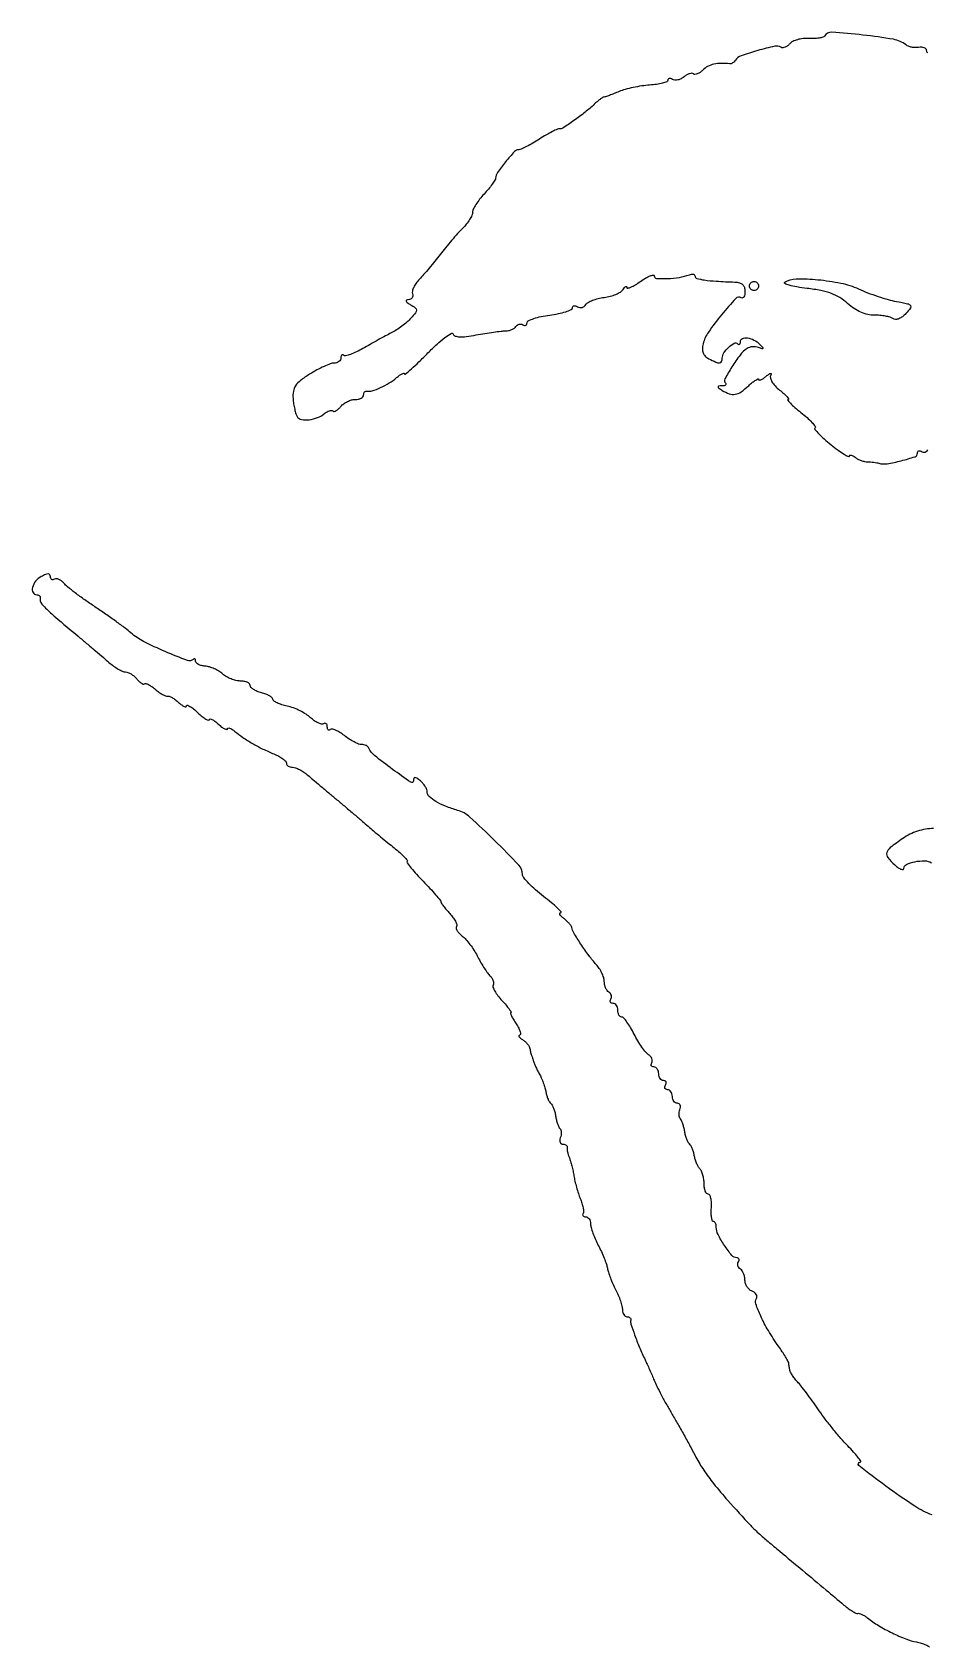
# Model space of a CAD drawing. Extents: x 0 to 372, y 1 to 366.
# Drawn here: x 0 to 197.2, y 10.3 to 365.9 of the extents above; entities that cross this region are included whole.
import ezdxf

# ---------------------------------------------------------------- set-up
doc = ezdxf.new("R2010")
doc.units = 0

msp = doc.modelspace()

# ---------------------------------------------------------------- linework, layer by layer
for points in [[(197.273452, 361.336063, -0.183483), (197.073118, 361.52816, -0.111321), (197, 361.852499, 0.190856), (196.862439, 362.199751, 0.110987), (196.485938, 362.45478, 0.081168), (195.919784, 362.576828, 0.052729), (195.25, 362.539941, -0.047811), (194.504253, 362.491529, -0.039352), (193.711188, 362.578626, -0.040903), (192.990095, 362.778045, -0.079094), (192.468939, 363.069167, 0.124898), (189.676861, 364.311936, 0.015217), (182.984757, 365.25388, 0.010736), (176.116292, 365.859409, 0.27775), (174.524851, 365.04021, -0.186835), (174.168182, 364.770298, -0.031169), (173.313383, 364.582661, -0.030497), (172.228855, 364.481738, -0.022813), (171.028449, 364.498308, 0.041284), (169.780186, 364.469466, 0.041021), (168.550869, 364.236078, 0.044187), (167.514471, 363.848421, 0.108378), (166.876232, 363.350868, -0.055673), (166.390072, 362.882426, -0.068229), (165.842923, 362.569612, -0.08146), (165.321099, 362.452618, -0.154094), (164.907263, 362.557315, 0.19574), (163.552483, 362.785664, 0.014245), (159.80769, 361.837041, 0.015616), (156.143698, 360.672177, 0.157894), (154.888197, 359.713275, -0.048987), (154.60684, 359.381425, -0.050316), (154.26864, 359.113972, -0.055425), (153.926972, 358.945615, -0.120613), (153.638197, 358.91459, 0.036877), (151.780562, 359.024913, 0.052926), (150.144954, 358.827436, 0.06071), (148.770792, 358.330216, 0.079403), (147.690476, 357.547619, -0.039073), (147.090802, 357.034999, -0.058199), (146.489986, 356.696621, -0.076525), (145.977655, 356.569127, -0.222712), (145.643214, 356.69012, 0.200275), (145.307287, 356.828234, 0.072911), (144.788222, 356.749356, 0.057773), (144.178358, 356.482991, 0.041403), (143.567971, 356.056411, -0.056402), (142.92418, 355.634584, -0.060118), (142.215848, 355.378219, -0.067469), (141.552476, 355.316725, -0.128519), (141.043805, 355.472927, 0.056449), (140.643627, 355.661713, 0.121483), (140.306187, 355.690885, 0.189773), (140.086069, 355.561728, 0.167354), (139.998535, 355.309017, -0.304665), (139.775496, 354.97825, -0.03039), (138.823499, 354.657157, -0.030083), (137.532327, 354.389514, -0.01895), (136.00047, 354.225985, 0.019931), (134.268976, 354.037707, 0.014672), (132.36949, 353.696943, 0.014876), (130.589516, 353.267758, 0.031776), (129.251935, 352.809779, -0.004378), (128.156293, 352.366239, -0.005622), (127.140524, 351.978492, -0.00438), (126.28433, 351.671136, -0.047609), (125.928571, 351.583794, 0.107383), (125.617898, 351.467016, 0.015955), (125.064469, 351.08399, 0.017346), (124.431514, 350.580466, 0.014157), (123.789379, 350, -0.023126), (121.792632, 348.259045, -0.014693), (119.320387, 346.412809, -0.008021), (116.896808, 344.768895, -0.190184), (116.103619, 344.604727, 0.155574), (115.713684, 344.551014, 0.008329), (114.581588, 343.986989, 0.012392), (113.242814, 343.249242, 0.008664), (111.769872, 342.354727, -0.00973), (110.277755, 341.452913, -0.012775), (108.879817, 340.691701, -0.0103), (107.69331, 340.114917, -0.108392), (107.169439, 340, 0.210263), (106.220505, 339.58249, 0.01461), (104.267922, 337.322725, 0.016851), (102.473096, 334.960212, 0.148497), (102.063788, 333.729823, -0.137452), (101.927979, 333.290017, -0.014214), (101.308706, 332.387002, -0.016835), (100.48903, 331.337838, -0.012698), (99.52176, 330.240041, 0.021879), (98.556445, 329.103048, 0.025131), (97.740767, 327.935779, 0.025401), (97.15747, 326.890218, 0.115024), (97, 326.214764, -0.111176), (96.853257, 325.56296, -0.029899), (96.339062, 324.627663, -0.028745), (95.611172, 323.607899, -0.026247), (94.75, 322.645364, 0.012512), (93.700497, 321.535238, 0.005708), (92.38307, 320.035867, 0.005648), (91.030188, 318.423734, 0.00774), (89.85194, 316.940819, -0.00578), (88.696916, 315.475377, -0.004573), (87.415374, 313.916904, -0.004625), (86.199373, 312.492379, -0.011473), (85.275798, 311.478428, 0.037858), (84.568219, 310.614178, 0.043341), (84.034373, 309.689841, 0.048266), (83.733432, 308.84088, 0.142441), (83.757191, 308.228428, -0.105322), (83.810067, 307.757791, -0.134585), (83.654716, 307.351918, -0.131496), (83.310402, 307.075647, -0.098289), (82.833333, 306.969591, 0.102326), (82.429228, 306.87636, 0.411686), (82.348871, 306.662244, 0.133871), (82.622297, 306.329742, 0.022429), (83.323031, 305.879031, -0.027283), (84.378431, 305.18563, -0.230274), (84.634885, 304.695786, -0.177646), (84.440238, 304.112286, -0.015492), (83.411319, 302.902008, -0.030895), (82.560958, 302.071709, -0.016909), (81.425847, 301.157764, -0.016796), (80.205858, 300.304228, -0.02562), (79.088287, 299.655929, 0.004715), (77.840007, 298.999928, 0.002029), (76.186884, 298.10251, 0.002007), (74.434217, 297.132655, 0.002653), (72.845784, 296.234243, -0.018099), (71.402386, 295.475717, -0.02727), (70.089983, 294.931442, -0.025724), (69.024303, 294.616719, -0.260975), (68.595784, 294.737549, 0.133924), (68.37, 294.866565, 0.259855), (68.175012, 294.815613, 0.152172), (68.041397, 294.573749, 0.050715), (68, 294.166667, -0.129384), (67.88291, 293.721751, -0.100699), (67.553538, 293.342708, -0.088861), (67.060829, 293.087813, -0.075182), (66.480128, 293, 0.088855), (65.656623, 292.85249, 0.017759), (64.27037, 292.282655, 0.018262), (62.684331, 291.492818, 0.016135), (61.091836, 290.557973, 0.022057), (59.075317, 289.156968, 0.080345), (58.00576, 288.029717, 0.109029), (57.519604, 286.818155, 0.0608), (57.451034, 285.222457, 0.01823), (57.588289, 284.033797, 0.018078), (57.81204, 282.854919, 0.018265), (58.082271, 281.840102, 0.064288), (58.360354, 281.225951, 0.213662), (59.302416, 280.586655, 0.0737), (60.985788, 280.53934, 0.065222), (62.87226, 281.019616, 0.078453), (64.444038, 281.953555, -0.042866), (64.956576, 282.309528, -0.059253), (65.471199, 282.528927, -0.074687), (65.911108, 282.588916, -0.195389), (66.199509, 282.467158, 0.254365), (66.489569, 282.381474, 0.076276), (66.935151, 282.550817, 0.05576), (67.457854, 282.929413, 0.034968), (67.979944, 283.475834, -0.062529), (68.60221, 284.059238, -0.044202), (69.424844, 284.552276, -0.044563), (70.310889, 284.888341, -0.068471), (71.122445, 285, 0.05129), (71.840854, 285.073889, 0.071223), (72.448468, 285.29375, 0.091278), (72.856918, 285.618307, 0.181272), (73, 286, -0.075745), (73.056399, 286.370162, -0.106834), (73.220313, 286.659615, -0.127225), (73.464492, 286.822959, -0.137123), (73.75, 286.841241, 0.130872), (74.884053, 286.899886, 0.029039), (76.711922, 287.608834, 0.030381), (78.640579, 288.634581, 0.040039), (80.25, 289.806987, -0.020509), (80.922246, 290.338043, -0.044703), (81.485938, 290.674587, -0.088268), (81.858121, 290.778719, -0.442838), (82, 290.649941, 0.637995), (82.177367, 290.567517, 0.006719), (83.515469, 291.727462, 0.010847), (85.179498, 293.275587, 0.005898), (87.159044, 295.244953, -0.013115), (89.164774, 297.183585, -0.024056), (90.911299, 298.637006, -0.024373), (92.273059, 299.563082, -0.480353), (92.688064, 299.41294, 0.237621), (93.131996, 298.977136, 0.06709), (94.11532, 298.802676, 0.041757), (95.624599, 298.865882, 0.014492), (97.77902, 299.200974, -0.005427), (99.713341, 299.537853, -0.005715), (101.621491, 299.826529, -0.005486), (103.2721, 300.038542, -0.025501), (104.23031, 300.101667, 0.049368), (104.93586, 300.182055, 0.046805), (105.625298, 300.399595, 0.050316), (106.199075, 300.712853, 0.104614), (106.549408, 301.079944, -0.0967), (106.84512, 301.399684, -0.097365), (107.238692, 301.583771, -0.098476), (107.668863, 301.604033, -0.101427), (108.069098, 301.457295, 0.086822), (108.424604, 301.315151, 0.165686), (108.726548, 301.351938, 0.179113), (108.927701, 301.560755, 0.103426), (109, 301.90654, -0.289761), (109.276078, 302.34293, -0.029281), (110.46875, 302.824982, -0.029506), (112.08387, 303.26601, -0.018923), (114, 303.594388, 0.01717), (115.916278, 303.915882, 0.026996), (117.53125, 304.336067, 0.025265), (118.738411, 304.789118, 0.29875), (119, 305.187848, -0.150713), (119.091391, 305.484156, -0.191599), (119.326592, 305.642947, -0.131344), (119.685899, 305.626419, -0.061682), (120.111803, 305.430902, 0.102858), (120.590566, 305.25691, 0.098765), (121.106418, 305.284436, 0.097), (121.57965, 305.509306, 0.095345), (121.936468, 305.897203, -0.127667), (122.430755, 306.370077, -0.034526), (123.419201, 306.83575, -0.032599), (124.654611, 307.226147, -0.028761), (125.983029, 307.472541, 0.032227), (127.319739, 307.730061, 0.034579), (128.580187, 308.153201, 0.036916), (129.599509, 308.666905, 0.116761), (130.143052, 309.197222, -0.026863), (130.462993, 309.646367, -0.094185), (130.73114, 309.876994, -0.316277), (130.899258, 309.861797, -0.215571), (130.984687, 309.681906, 0.470831), (131.196275, 309.513586, 0.051048), (131.876752, 309.731632, 0.034372), (132.847311, 310.237928, 0.017311), (134, 311, -0.019593), (135.151814, 311.753967, -0.040051), (136.11875, 312.233462, -0.067242), (136.776909, 312.398727, -0.447331), (137, 312.199267, 0.395767), (137.503682, 311.6626, 0.024534), (139.888605, 311.628419, 0.030987), (142.551094, 311.88664, 0.050069), (144.75, 312.468516, -0.054694), (145.228673, 312.590469, -0.09765), (145.632812, 312.568424, -0.144628), (145.897965, 312.410763, -0.188975), (146, 312.150433, 0.339214), (146.376888, 311.658826, 0.02914), (148.03054, 311.316039, 0.022117), (150.643808, 311.048809, 0.006181), (154.75, 310.862603, -0.058091), (155.754592, 310.711794, -0.117625), (156.452521, 310.331208, -0.130315), (156.859679, 309.707336, -0.079933), (157, 308.835196, -0.041215), (156.941115, 308.122047, -0.089363), (156.756821, 307.60602, -0.166579), (156.484934, 307.367848, -0.240175), (156.172156, 307.393602, 0.358365), (154.973781, 307.23127, 0.014105), (151.837899, 303.653932, 0.021586), (148.960063, 299.855406, 0.088495), (147.7634, 297.236912, 0.054874), (147.607779, 296.152193, 0.10109), (147.756802, 295.276905, 0.10823), (148.226118, 294.569491, 0.069618), (149.024456, 293.986912, 0.016554), (150.570638, 293.224145, 0.113884), (151.39588, 293.058238, 0.280993), (151.83463, 293.34335, 0.112138), (152, 294.071429, -0.144414), (152.343794, 295.236915, -0.059313), (153.40594, 296.518152, -0.065168), (154.610613, 297.396461, -0.33284), (155.380952, 297.285714, 0.109687), (155.616446, 297.135799, 0.251764), (155.818155, 297.165228, 0.176291), (155.956347, 297.374487, 0.058729), (156, 297.744849, -0.298881), (156.442858, 298.41953, -0.138951), (157.527696, 298.564607, -0.087326), (158.972679, 298.089917, -0.074512), (160.260123, 297.130632, -0.008709), (160.906433, 296.456411, -0.282813), (160.948664, 296.243287, -0.399002), (160.786105, 296.163577, -0.011827), (160, 296.43025, 0.058492), (159.348542, 296.585435, 0.047968), (158.632722, 296.600572, 0.049816), (157.962798, 296.482628, 0.085354), (157.45182, 296.239496, 0.075196), (155.919524, 294.76988, 0.024299), (154.119651, 292.181324, 0.016337), (152.567907, 289.510424, 0.331124), (152.696212, 288.637122, -0.167547), (152.814044, 288.395287, -0.254093), (152.730033, 288.182656, -0.127943), (152.417452, 288.034596, -0.044292), (151.916667, 287.984687, 0.021532), (151.189894, 287.945501, 0.410559), (151.057755, 287.786929, 0.221176), (151.197428, 287.542856, 0.010487), (152, 287, 0.057776), (153.540307, 286.240094, 0.130686), (154.826015, 286.133147, 0.109705), (156.139656, 286.681504, 0.034024), (157.811439, 288.038955, -0.015241), (158.651955, 288.775469, -0.031832), (159.35711, 289.284681, -0.051709), (159.844055, 289.525001, -0.522495), (160, 289.41651, 0.417055), (160.13923, 289.278623, 0.097343), (160.497013, 289.352552, 0.048642), (161.042047, 289.646811, 0.022317), (161.691958, 290.127555, -0.017499), (162.310328, 290.594248, -0.102817), (162.681811, 290.754208, -0.518532), (162.794984, 290.647707, -0.100122), (162.68243, 290.330075, 0.199976), (162.59341, 289.722063, 0.072488), (162.934999, 288.900626, 0.055701), (163.633437, 287.982065, 0.035738), (164.625331, 287.080075, -0.01333), (165.587566, 286.280759, -0.029549), (166.266047, 285.611022, -0.055447), (166.590317, 285.158743, -0.573239), (166.497354, 285, 0.629362), (166.414598, 284.827512, 0.025914), (167.010996, 284.158315, 0.020082), (168.000324, 283.235032, 0.009805), (169.330517, 282.134688, -0.014756), (170.676002, 280.999074, -0.024846), (171.725892, 279.960034, -0.022532), (172.445075, 279.098972, -0.375318), (172.421907, 278.755241, 0.385467), (172.40458, 278.405963, 0.018348), (173.247345, 277.450786, 0.022173), (174.439402, 276.302247, 0.013155), (175.953886, 275.036523, 0.010093), (177.506665, 273.856907, 0.019093), (178.811454, 272.980814, 0.018175), (179.801633, 272.418106, 0.563049), (180, 272.538415, -0.285394), (180.110947, 272.71696, -0.171371), (180.367188, 272.747685, -0.078754), (180.769755, 272.588158, -0.033379), (181.25, 272.258752, 0.048164), (181.838142, 271.880369, 0.032058), (182.573438, 271.559615, 0.032252), (183.334607, 271.338458, 0.053101), (184, 271.2635, -0.01632), (184.647507, 271.23842, -0.012476), (185.353125, 271.170257, -0.012655), (186.011289, 271.0731, -0.028873), (186.5, 270.958877, 0.112501), (188.298123, 270.844956, 0.023438), (191.412069, 271.501048, 0.017268), (194.448854, 272.404149, 0.322315), (195, 273.170308, -0.128135), (195.08083, 273.480539, -0.189359), (195.295825, 273.65681, -0.146516), (195.62171, 273.663817, -0.071148), (196.007063, 273.495635, 0.148943), (196.437686, 273.382065, 0.123594), (196.894529, 273.515309, 0.099723), (197.309425, 273.885502, 0.069381)], [(198.25, 39.367611, -0.063203), (194.386888, 41.267084, -0.012378), (188.017499, 45.699592, -0.009517), (182.110462, 50.206609, -0.710441), (182.387013, 51, 0.596081), (182.486344, 51.183683, 0.019403), (181.876116, 52.041831, 0.018786), (180.923703, 53.185271, 0.009678), (179.651804, 54.54666, -0.014003), (178.126245, 56.20813, -0.00809), (176.380881, 58.286219, -0.00808), (174.695561, 60.429914, -0.013417), (173.353666, 62.29666, 0.006169), (172.132769, 64.048099, 0.005528), (170.824202, 65.834721, 0.00555), (169.613857, 67.412678, 0.017229), (168.75, 68.438561, -0.015754), (168.070872, 69.240256, -0.018225), (167.477344, 70.046031, -0.017529), (167.027529, 70.75816, -0.094143), (166.875, 71.188561, 0.001062), (166.817959, 71.55369, 0.000659), (166.749544, 71.981952, 0.000661), (166.680918, 72.404372, 0.001196), (166.623448, 72.75, 0.08443), (166.46883, 73.193261, 0.008624), (165.913065, 74.160937, 0.010574), (165.201672, 75.296322, 0.008249), (164.382834, 76.5, -0.018626), (162.149046, 79.934772, -0.026799), (160.455854, 83.141656, -0.025349), (159.385364, 85.810091, -0.224774), (159.522515, 87.036431, 0.153667), (159.629008, 87.455895, 0.123099), (159.490023, 87.903156, 0.097779), (159.116055, 88.31174, 0.067165), (158.563382, 88.614052, -0.091974), (157.965685, 88.980371, -0.066739), (157.459243, 89.576485, -0.065125), (157.116875, 90.302026, -0.077865), (157, 91.047972, 0.050225), (156.924661, 91.796097, 0.047723), (156.701458, 92.527739, 0.051367), (156.373271, 93.13697, 0.105504), (155.983688, 93.510081, -0.090427), (155.639411, 93.820631, -0.095498), (155.434921, 94.22714, -0.099685), (155.401101, 94.665803, -0.108373), (155.542705, 95.069098, 0.078136), (155.692179, 95.424997, 0.155935), (155.671729, 95.726548, 0.185399), (155.487826, 95.926454, 0.11562), (155.174027, 96, -0.224398), (154.125026, 96.49575, -0.024245), (152.481771, 98.7058, -0.028205), (151.05897, 101.109399, -0.120092), (150.666667, 102.719182, 0.048046), (150.619455, 103.209362, 0.068044), (150.478478, 103.62376, 0.088223), (150.270673, 103.902989, 0.19103), (150.026024, 104, -0.331937), (149.78924, 104.176659, -0.036391), (149.634581, 104.88125, -0.033085), (149.559666, 105.849973, -0.020041), (149.593077, 107, 0.028325), (149.607432, 108.149632, 0.045725), (149.475273, 109.11875, 0.058996), (149.232622, 109.794433, 0.284354), (148.900386, 110, -0.229896), (148.555475, 110.167437, -0.073578), (148.264488, 110.675625, -0.056064), (148.065791, 111.419189, -0.037295), (148, 112.3, 0.035522), (147.932407, 113.250241, 0.033216), (147.7308, 114.203438, 0.034938), (147.435853, 115.024969, 0.088448), (147.083574, 115.55, -0.064063), (146.708128, 116.054833, -0.027686), (146.338361, 116.808438, -0.026838), (146.028619, 117.664601, -0.032061), (145.833574, 118.5, 0.027927), (145.652521, 119.305472, 0.02935), (145.385093, 120.072127, 0.030683), (145.076907, 120.701009, 0.102967), (144.775253, 121.04341, -0.110039), (144.473697, 121.395507, -0.029693), (144.165636, 122.067809, -0.028565), (143.898422, 122.892946, -0.026163), (143.71769, 123.76764, 0.021414), (143.544435, 124.648246, 0.022897), (143.299474, 125.491008, 0.023234), (143.023714, 126.191335, 0.091208), (142.761337, 126.571996, -0.127845), (142.561341, 126.912484, -0.058723), (142.479029, 127.424274, -0.052644), (142.516324, 128.015139, -0.049585), (142.67589, 128.597766, 0.070249), (142.799262, 129.133994, 0.118371), (142.730736, 129.588094, 0.152631), (142.484507, 129.887441, 0.145904), (142.106989, 130, -0.134459), (141.684847, 130.115611, -0.100435), (141.325178, 130.440625, -0.087143), (141.08314, 130.926792, -0.072144), (141, 131.5, 0.06887), (140.920655, 132.073318, 0.085131), (140.688914, 132.559375, 0.099915), (140.344827, 132.884374, 0.140337), (139.940983, 133, -0.108972), (139.586039, 133.078288, -0.182303), (139.3746, 133.29375, -0.161196), (139.343488, 133.6179, -0.082592), (139.5, 134, 0.082592), (139.656512, 134.3821, 0.161196), (139.6254, 134.70625, 0.182303), (139.413961, 134.921712, 0.108972), (139.059017, 135, -0.140337), (138.655173, 135.115626, -0.099915), (138.311086, 135.440625, -0.085131), (138.079345, 135.926682, -0.06887), (138, 136.5, 0.06887), (137.920655, 137.073318, 0.085131), (137.688914, 137.559375, 0.099915), (137.344827, 137.884374, 0.140337), (136.940983, 138, -0.100016), (136.582044, 138.072525, -0.176854), (136.363442, 138.275696, -0.168473), (136.321124, 138.580248, -0.089697), (136.462015, 138.93854, 0.134817), (136.585435, 139.358934, 0.098718), (136.498309, 139.83975, 0.085631), (136.213223, 140.307986, 0.071334), (135.771032, 140.68854, -0.080918), (135.160779, 141.234316, -0.017763), (134.313046, 142.363196, -0.018043), (133.416093, 143.754887, -0.016469), (132.592529, 145.25, 0.016661), (131.800501, 146.686562, 0.023895), (130.997885, 147.898437, 0.021342), (130.27148, 148.805168, 0.216462), (129.842529, 149, -0.173156), (129.521047, 149.114775, -0.093572), (129.247493, 149.440625, -0.073918), (129.062402, 149.926161, -0.054212), (129, 150.5, 0.06887), (128.920655, 151.073318, 0.085131), (128.688914, 151.559375, 0.099915), (128.344827, 151.884374, 0.140337), (127.940983, 152, -0.098926), (127.581552, 152.071817, -0.176081), (127.362055, 152.273452, -0.169366), (127.318355, 152.57557, -0.090666), (127.457295, 152.930902, 0.108373), (127.598899, 153.334197, 0.099685), (127.565079, 153.77286, 0.095498), (127.360589, 154.179369, 0.090427), (127.016312, 154.489919, -0.101886), (126.626854, 154.857601, -0.051941), (126.298542, 155.448299, -0.048545), (126.075363, 156.153537, -0.052416), (126, 156.870456, 0.076319), (125.875657, 157.680338, 0.034968), (125.483596, 158.677556, 0.033593), (124.914837, 159.690413, 0.039461), (124.24203, 160.561439, -0.024781), (122.642783, 162.510893, -0.013284), (120.856662, 165.061477, -0.009971), (119.27974, 167.552254, -0.092578), (118.833106, 168.739432, 0.109485), (118.678758, 169.111419, 0.027037), (118.268243, 169.634428, 0.026369), (117.721269, 170.195971, 0.023715), (117.099234, 170.718197, -0.026439), (116.544096, 171.189436, -0.075217), (116.232329, 171.58789, -0.223161), (116.213528, 171.839239, -0.301346), (116.393802, 171.968197, 0.633851), (116.483837, 172.178011, 0.021101), (115.660933, 173.032238, 0.018309), (114.363707, 174.182128, 0.009132), (112.643802, 175.545807, -0.016732), (110.865292, 177.000514, -0.022548), (109.364117, 178.439159, -0.020525), (108.250539, 179.707457, -0.171525), (108, 180.4163, 0.192101), (107.199812, 182.422172, 0.008445), (101.834244, 187.889069, 0.011068), (96.366439, 193.041658, 0.115886), (93.686595, 194.515587, -0.02631), (91.046175, 195.404422, -0.04132), (88.90202, 196.466506, -0.049664), (87.432492, 197.564641, -0.210477), (87, 198.546535, 0.095387), (86.8937, 199.09867, 0.042112), (86.559375, 199.765778, 0.039654), (86.073936, 200.434357, 0.042724), (85.5, 201, 0.017026), (84.709144, 201.612109, 0.1571), (84.302111, 201.743829, 0.341769), (84.072314, 201.566466, 0.063793), (84, 201.001983, -0.602338), (83.402674, 200.68604, -0.009076), (79.360077, 203.547161, -0.011772), (75.408059, 206.599171, -0.120514), (74.166667, 208.232881, 0.118647), (73.945174, 208.52661, 0.06135), (73.554719, 208.774659, 0.055764), (73.066529, 208.942967, 0.055203), (72.551525, 209, -0.0955), (71.895287, 209.126495, -0.024685), (70.911595, 209.577878, -0.024197), (69.820332, 210.214263, -0.02255), (68.76877, 210.967245, 0.026372), (67.76456, 211.674779, 0.039748), (66.816265, 212.1704, 0.046167), (66.039818, 212.419012, 0.256142), (65.633912, 212.300578, -0.131031), (65.393579, 212.16143, -0.259414), (65.186212, 212.212923, -0.154703), (65.0441, 212.465327, -0.0515), (65, 212.89235, 0.072622), (64.937198, 213.32246, 0.148626), (64.750737, 213.603936, 0.188643), (64.474036, 213.694935, 0.125249), (64.151444, 213.593597, -0.197823), (63.689585, 213.517654, -0.052486), (62.969017, 213.766486, -0.044891), (62.139997, 214.249006, -0.033311), (61.317749, 214.918598, 0.047431), (60.329894, 215.677759, 0.025404), (58.985643, 216.429048, 0.025062), (57.523851, 217.062188, 0.035619), (56.166306, 217.463473, -0.022981), (54.953304, 217.788963, -0.034077), (53.930102, 218.193191, -0.036477), (53.190611, 218.61394, -0.250178), (53, 218.971047, 0.219256), (52.836674, 219.325597, 0.046275), (52.265625, 219.728935, 0.040458), (51.457399, 220.111006, 0.028712), (50.5, 220.410644, -0.034719), (49.542915, 220.722843, -0.046776), (48.734375, 221.141941, -0.05533), (48.172385, 221.598489, -0.196992), (48, 222.019052, 0.207102), (47.837712, 222.394053, 0.082586), (47.362193, 222.711847, 0.062959), (46.659951, 222.927989, 0.043236), (45.828741, 223, -0.058827), (44.8721, 223.112943, -0.036299), (43.790967, 223.456405, -0.036028), (42.756857, 223.958739, -0.052885), (41.94064, 224.55372, 0.04689), (41.128955, 225.160396, 0.031883), (40.107751, 225.697765, 0.03217), (39.045491, 226.093163, 0.054261), (38.1119, 226.266524, -0.04278), (37.303518, 226.397556, -0.059771), (36.620371, 226.659075, -0.075898), (36.155494, 227.002681, -0.198232), (36, 227.379471, 0.061814), (35.959583, 227.705148, 0.184514), (35.832756, 227.885892, 0.247249), (35.647504, 227.906208, 0.102823), (35.430657, 227.763991, -0.295787), (34.206472, 227.502779, -0.009461), (29.286218, 229.490125, -0.017343), (24.543265, 231.70841, -0.060961), (21.75559, 233.590818, 0.017482), (20.503965, 234.604491, 0.00488), (18.475855, 236.101991, 0.004918), (16.146602, 237.752319, 0.00515), (13.820632, 239.33096, -0.007324), (11.57487, 240.869472, -0.008517), (9.486761, 242.399374, -0.007706), (7.76565, 243.748324, -0.049515), (6.97964, 244.524533, 0.052043), (6.452476, 245.039895, 0.065539), (5.867257, 245.390052, 0.079313), (5.315804, 245.530867, 0.162737), (4.886693, 245.429973, -0.101036), (4.548674, 245.305747, -0.177554), (4.260466, 245.364364, -0.167639), (4.067344, 245.600025, -0.088814), (4, 245.976167, 0.15459), (3.866832, 246.396586, 0.240845), (3.5376, 246.569919, 0.103812), (2.946194, 246.453131, 0.02239), (2, 246, 0.099094), (0.75596, 244.975465, 0.110278), (0.060016, 243.587046, 0.184952), (0.193709, 242.485637, 0.277898), (1, 242, -0.09321), (1.362458, 241.931838, -0.12551), (1.632813, 241.738225, -0.133043), (1.767499, 241.448435, -0.111469), (1.75, 241.108851, 0.229401), (1.899058, 240.277887, 0.040945), (2.956944, 239.047947, 0.018458), (5.119084, 237.066951, 0.002157), (10.126697, 232.845003, -0.001009), (11.977227, 231.292066, -0.000862), (13.921226, 229.648254, -0.000868), (15.683469, 228.147641, -0.002477), (16.90301, 227.095003, 0.022961), (17.912867, 226.293103, 0.025374), (18.959846, 225.615407, 0.025904), (19.903718, 225.133653, 0.105423), (20.530565, 225, -0.095583), (21.090233, 224.892024, -0.042074), (21.766978, 224.552276, -0.039611), (22.44556, 224.059017, -0.042611), (23.020056, 223.475834, 0.029852), (23.536821, 222.923799, 0.048458), (24.043265, 222.529234, 0.064289), (24.468487, 222.330802, 0.280426), (24.727016, 222.393682, -0.282296), (25.017394, 222.463245, -0.039717), (25.611386, 222.215925, -0.035664), (26.338469, 221.774908, -0.022898), (27.116935, 221.167848, 0.021764), (27.915329, 220.542335, 0.027904), (28.703433, 220.042436, 0.027969), (29.38722, 219.709133, 0.161827), (29.78242, 219.678741, -0.160409), (30.168662, 219.650111, -0.031386), (30.803273, 219.339756, -0.030413), (31.527382, 218.86699, -0.024092), (32.25, 218.273753, 0.024666), (32.922563, 217.722898, 0.057537), (33.485938, 217.398852, 0.131628), (33.845934, 217.346183, 0.380496), (34, 217.519326, -0.503352), (34.188455, 217.659097, -0.062978), (34.734375, 217.415111, -0.035436), (35.539724, 216.843893, -0.016606), (36.5, 216, 0.016606), (37.460276, 215.156107, 0.035436), (38.265625, 214.584889, 0.062978), (38.811545, 214.340903, 0.503352), (39, 214.480674, -0.4275), (39.168644, 214.64187, -0.103047), (39.5875, 214.534688, -0.048421), (40.231529, 214.137474, -0.021539), (41, 213.5, 0.020177), (41.768387, 212.859056, 0.044601), (42.4125, 212.450076, 0.090703), (42.835837, 212.321129, 0.448239), (43, 212.467457, -0.35108), (43.141014, 212.643532, -0.139238), (43.471954, 212.624832, -0.062757), (43.989318, 212.369474, -0.027227), (44.606652, 211.911487, 0.024659), (46.389507, 210.574584, 0.017888), (48.494173, 209.259943, 0.01702), (50.814892, 208.026489, 0.016246), (53.25, 206.933185, -0.026226), (54.303039, 206.434922, -0.03545), (55.192188, 205.870931, -0.038297), (55.826872, 205.322428, -0.197913), (56, 204.902175, 0.147549), (56.103787, 204.558129, 0.098992), (56.395678, 204.265014, 0.082648), (56.83204, 204.067404, 0.065169), (57.34699, 204, -0.089548), (58.003164, 203.881532, -0.030236), (58.894529, 203.485937, -0.02895), (59.847639, 202.919746, -0.029413), (60.723687, 202.25, 0.002023), (61.791508, 201.336837, 0.00059), (63.441825, 199.940407, 0.000593), (65.303493, 198.372689, 0.000635), (67.126697, 196.845003, -0.001067), (68.984303, 195.285762, -0.000892), (70.949717, 193.622861, -0.0009), (72.74157, 192.095756, -0.002465), (74, 191.008557, 0.004098), (75.188411, 189.988609, 0.002008), (76.718161, 188.707817, 0.001992), (78.318746, 187.38935, 0.002892), (79.742675, 186.239562, -0.012421), (80.958009, 185.219341, -0.020926), (81.918199, 184.297493, -0.016484), (82.606875, 183.529433, -0.388838), (82.595173, 183.26184, 0.372314), (82.57391, 182.969361, 0.009116), (83.464502, 181.818259, 0.015375), (84.636224, 180.448041, 0.009296), (86.102498, 178.895431, -0.005884), (87.596127, 177.335323, -0.008906), (88.855109, 175.939928, -0.004364), (89.883572, 174.737344, -0.176495), (90, 174.417787, 0.150693), (90.091019, 174.122643, 0.011745), (90.577342, 173.443959, 0.01519), (91.21257, 172.651363, 0.011006), (91.96542, 171.806743, -0.0288), (92.682814, 170.941835, -0.040181), (93.211866, 170.087652, -0.045719), (93.506546, 169.355916, -0.214461), (93.44869, 168.916978, 0.208175), (93.391861, 168.522534, 0.070589), (93.627149, 167.978722, 0.055808), (94.092263, 167.380403, 0.039373), (94.73327, 166.818422, -0.049497), (95.516663, 166.1031, -0.021065), (96.421648, 165.006036, -0.020597), (97.296169, 163.745247, -0.025406), (98, 162.5, 0.013794), (98.666656, 161.253851, 0.012116), (99.429262, 159.99038, 0.012267), (100.173241, 158.883567, 0.035385), (100.759191, 158.16938, -0.046313), (101.204668, 157.601586, -0.056427), (101.504424, 156.996518, -0.06652), (101.624305, 156.445934, -0.160128), (101.527927, 156.045187, 0.235365), (101.485181, 155.578084, 0.036439), (101.896388, 154.713395, 0.034126), (102.574554, 153.689434, 0.023557), (103.470987, 152.625807, -0.009156), (104.37125, 151.618005, -0.017503), (105.050036, 150.771331, -0.016492), (105.498255, 150.127014, -0.594552), (105.429198, 150, 0.515628), (105.332538, 149.864219, 0.025468), (105.574696, 149.265625, 0.023654), (105.997147, 148.45938, 0.012525), (106.591957, 147.5, -0.023229), (107.159543, 146.539212, -0.047277), (107.494742, 145.729877, -0.08282), (107.567673, 145.184403, -0.399629), (107.36501, 144.984687, 0.256936), (107.191345, 144.885094, 0.290211), (107.194722, 144.695335, 0.081626), (107.478543, 144.387966, 0.024655), (108, 144.021162, -0.041023), (108.583175, 143.581755, -0.039269), (109.096094, 143.047022, -0.041895), (109.471316, 142.501306, -0.099975), (109.625, 142.036475, 0.015771), (109.691208, 141.602981, 0.014072), (109.786719, 141.157589, 0.014269), (109.895271, 140.762168, 0.041822), (110, 140.5, -0.025132), (110.107275, 140.255456, -0.011472), (110.22369, 139.926562, -0.011327), (110.330752, 139.57373, -0.015305), (110.410435, 139.25, 0.04666), (110.539259, 138.839357, 0.009219), (110.851128, 138.132812, 0.009695), (111.24694, 137.320704, 0.008875), (111.685374, 136.5, -0.023791), (112.137826, 135.588664, -0.015567), (112.575323, 134.5, -0.015669), (112.936099, 133.410034, -0.028767), (113.149939, 132.5, 0.027642), (113.3373, 131.694527, 0.02901), (113.610064, 130.927873, 0.030288), (113.922001, 130.29887, 0.101974), (114.224747, 129.95659, -0.110039), (114.526303, 129.604493, -0.029693), (114.834364, 128.932191, -0.028565), (115.101578, 128.107054, -0.026163), (115.28231, 127.23236, 0.021414), (115.455565, 126.351754, 0.022897), (115.700526, 125.508992, 0.023234), (115.976286, 124.808665, 0.091208), (116.238663, 124.428004, -0.127845), (116.438659, 124.087516, -0.058723), (116.520971, 123.575726, -0.052644), (116.483676, 122.984861, -0.049585), (116.32411, 122.402234, 0.070249), (116.200738, 121.866006, 0.118371), (116.269264, 121.411906, 0.152631), (116.515493, 121.112559, 0.145904), (116.893011, 121, -0.067684), (117.304419, 120.944053, -0.10005), (117.628187, 120.779687, -0.126346), (117.814009, 120.535372, -0.153048), (117.841241, 120.25, 0.079312), (117.821668, 119.861247, 0.024419), (117.913619, 119.279688, 0.023751), (118.08186, 118.629321, 0.023984), (118.310572, 118, -0.026641), (118.578287, 117.250993, -0.010821), (118.865589, 116.20625, -0.010671), (119.126781, 115.067057, -0.013365), (119.317992, 114, 0.019981), (119.537445, 112.862229, 0.011242), (119.889609, 111.5, 0.011206), (120.307541, 110.138711, 0.017967), (120.731248, 109, -0.023713), (121.094672, 107.987874, -0.029269), (121.331737, 107.014062, -0.03002), (121.43066, 106.195395, -0.149186), (121.32357, 105.75, 0.124424), (121.240151, 105.464817, 0.183451), (121.322773, 105.220313, 0.147254), (121.568765, 105.055731, 0.074449), (121.940983, 105, -0.144767), (122.344833, 104.880568, -0.099384), (122.688914, 104.544787, -0.083606), (122.920794, 104.04272, -0.066558), (123, 103.45034, 0.067502), (123.109184, 102.645271, 0.018275), (123.497797, 101.415793, 0.018151), (124.045968, 100.039298, 0.017926), (124.694629, 98.70034, -0.01388), (125.365913, 97.342782, -0.012722), (125.981706, 95.910399, -0.012842), (126.465733, 94.604288, -0.040137), (126.696479, 93.696762, 0.036492), (126.915918, 92.806627, 0.013016), (127.353535, 91.572202, 0.012836), (127.905758, 90.237852, 0.014798), (128.50185, 88.996422, -0.019384), (129.075301, 87.773535, -0.018692), (129.559918, 86.495131, -0.018991), (129.901271, 85.338532, -0.062333), (130, 84.54966, 0.062677), (130.074568, 83.957139, 0.080847), (130.29375, 83.455213, 0.098141), (130.618626, 83.119316, 0.152778), (131, 83, -0.075785), (131.369958, 82.943601, -0.1072), (131.658815, 82.779687, -0.127727), (131.821248, 82.535501, -0.137095), (131.838518, 82.25, 0.131242), (131.882065, 81.360578, 0.009201), (132.694115, 78.976711, 0.013154), (133.759434, 76.254512, 0.011919), (135, 73.5, -0.005478), (135.440063, 72.555578, -0.002747), (135.976466, 71.353125, -0.002727), (136.517809, 70.102993, -0.00403), (136.977838, 69, 0.019509), (137.563283, 67.710191, 0.005638), (138.566718, 65.765625, 0.00566), (139.74821, 63.597651, 0.006009), (140.955701, 61.5, -0.003853), (142.255558, 59.264238, -0.002533), (143.718822, 56.671772, -0.002548), (145.117455, 54.133904, -0.00491), (146.207227, 52.084756, 0.027657), (147.911072, 49.204933, 0.021221), (150.07115, 46.254689, 0.014133), (153.213125, 42.544714, 0.004094), (158.267254, 37, 0.014522), (158.969029, 36.285444, 0.005915), (159.96271, 35.353125, 0.005847), (161.055018, 34.37555, 0.007424), (162.087185, 33.5, -0.001891), (164.662756, 31.363786, -0.000303), (169.672394, 27.171465, -0.000361), (174.868472, 22.811371, -0.000815), (178.795955, 19.5, 0.017085), (179.750361, 18.747041, 0.0233), (180.66251, 18.140005, 0.02129), (181.44091, 17.716752, 0.18099), (181.830121, 17.678741, -0.141603), (182.185381, 17.671426, -0.033542), (182.743848, 17.455472, -0.031885), (183.376583, 17.10998, -0.026768), (184, 16.667679, 0.032789), (186.403062, 15.005857, 0.020395), (189.413911, 13.366141, 0.020362), (192.419534, 12.034041, 0.049311), (194.752358, 11.368461, -0.027346), (195.830546, 11.111385, -0.030563), (196.833798, 10.745344, -0.032038), (197.638043, 10.331735, -0.120113)], [(198.552949, 190.512761, 0.075141), (195.010615, 189.924455, 0.072359), (191.75, 188.312873, 0.013719), (188.993415, 186.299011, 0.15625), (188.239222, 185.202314, 0.248914), (188.451208, 184.131767, 0.037976), (190, 182.5, 0.027077), (190.768753, 181.876528, 0.064864), (191.4125, 181.526738, 0.152766), (191.820531, 181.500178, 0.346051), (192, 181.728435, -0.294296), (192.559575, 182.596798, -0.056213), (194.432945, 183.204392, -0.054512), (196.564789, 183.401946, -0.135078), (198.057239, 182.964624, -0.094081)]]:
    msp.add_lwpolyline(points, format="xyb")
for points in [[(160, 310, -0.099038), (159.923658, 309.618362, -0.097945), (159.70625, 309.29375, -0.097945), (159.381638, 309.076342, -0.099038), (159, 309, -0.099038), (158.618362, 309.076342, -0.097945), (158.29375, 309.29375, -0.097945), (158.076342, 309.618362, -0.099038), (158, 310, -0.099038), (158.076342, 310.381638, -0.097945), (158.29375, 310.70625, -0.097945), (158.618362, 310.923658, -0.099038), (159, 311, -0.099038), (159.381638, 310.923658, -0.097945), (159.70625, 310.70625, -0.097945), (159.923658, 310.381638, -0.099038)], [(182, 309.34572, 0.015756), (184.003749, 308.510776, 0.011039), (186.30831, 307.692391, 0.011152), (188.552764, 307.005853, 0.022732), (190.347437, 306.587372, -0.00781), (192.817996, 306.088492, -0.173136), (193.43048, 305.706417, -0.337816), (193.44066, 305.159743, -0.025662), (192.445645, 303.939939, -0.045652), (191.674937, 303.230552, -0.068438), (190.880695, 302.779916, -0.088009), (190.159794, 302.630884, -0.165578), (189.598208, 302.804533, 0.086592), (188.976641, 303.108867, 0.025603), (187.941349, 303.352765, 0.024862), (186.729067, 303.511817, 0.02444), (185.5, 303.551002, -0.060981), (184.045979, 303.703961, -0.046755), (182.528047, 304.207096, -0.043534), (181.022788, 305.030437, -0.037906), (179.606623, 306.137055, 0.046219), (177.897579, 307.427432, 0.049723), (176.02061, 308.345655, 0.041205), (173.714846, 308.99186, 0.019559), (170.663336, 309.458579, -0.012814), (168.418662, 309.770975, -0.028091), (166.726407, 310.149535, -0.050353), (165.768865, 310.528515, -0.582741), (165.756644, 310.849598, -0.136416), (168.262352, 311.576684, -0.0259), (173.05751, 311.38222, -0.028662), (178.108707, 310.620717, -0.054901)]]:
    msp.add_lwpolyline(points, format="xyb", close=True)

doc.saveas('drawing.dxf')
